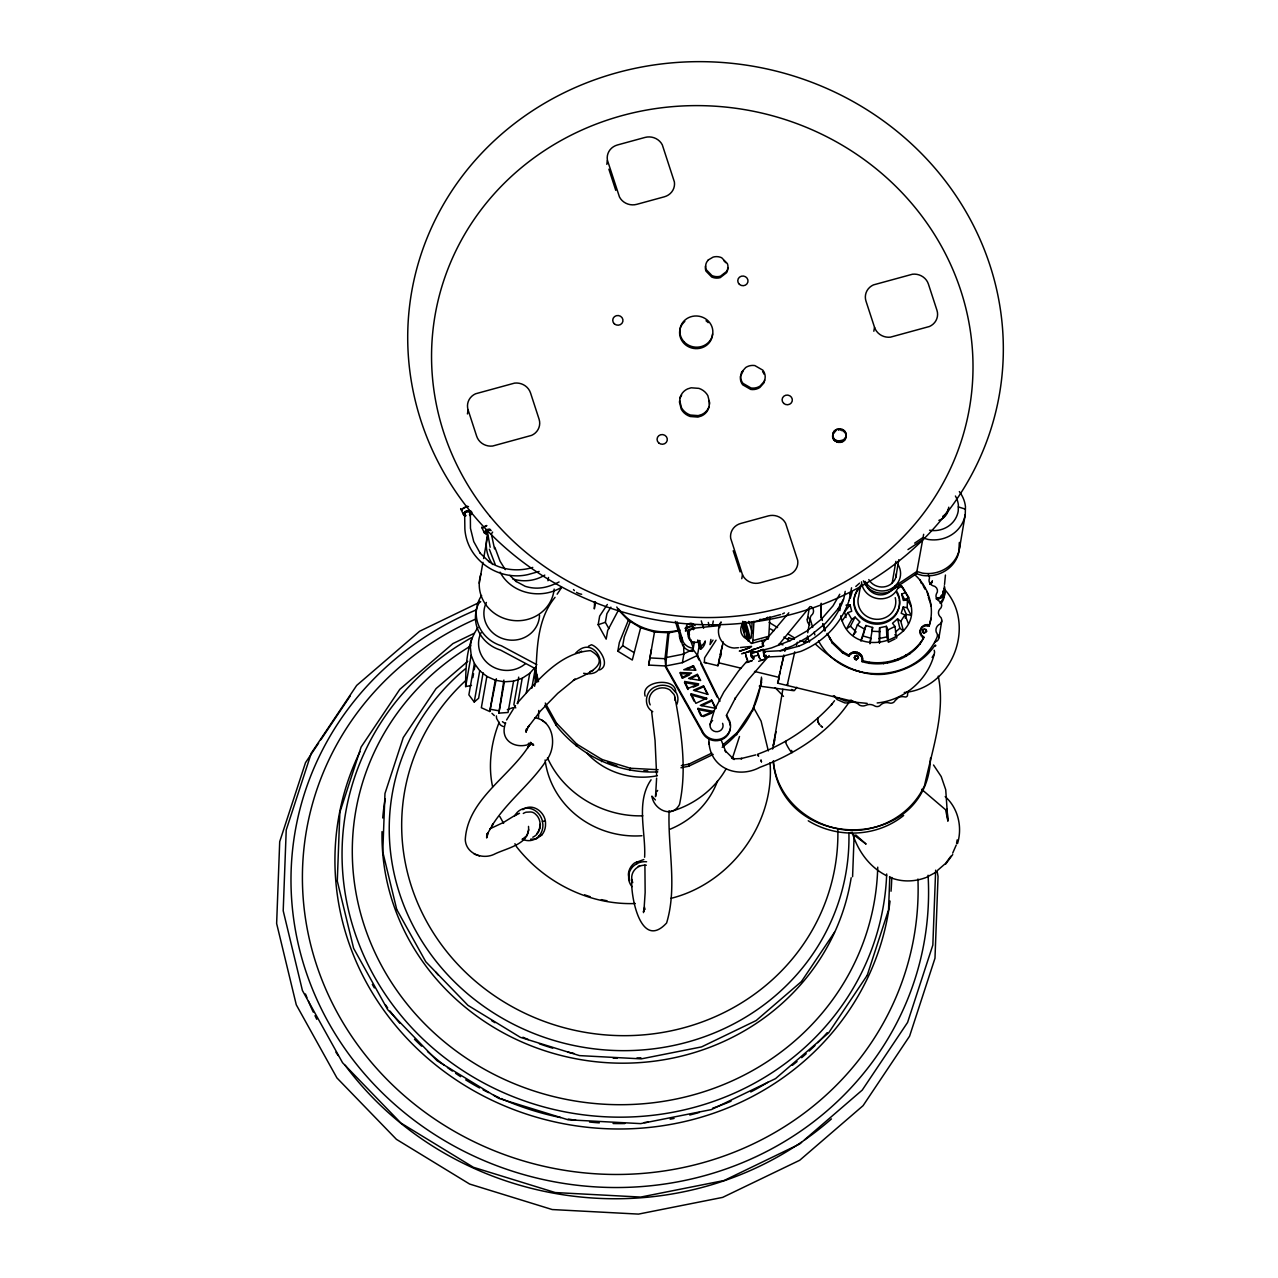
<?xml version="1.0" encoding="UTF-8"?>
<svg xmlns="http://www.w3.org/2000/svg" width="1278" height="1278" viewBox="0 0 1278 1278"><rect width="100%" height="100%" fill="white"/><g stroke="black" fill="none" stroke-linecap="round" stroke-linejoin="round"><path stroke-width="1.5" d="M656.62 778.11L655.518 796.609L656.173 793.382M848.257 703.411C827.329 733.796 794.005 754.483 759.915 767.311C736.911 779.676 707.964 767.455 708.939 738.652M708.907 743.972L708.907 742.342M669.129 810.667C667.595 847.873 677.564 886.868 666.605 922.988C640.613 951.247 630.31 895.207 631.827 879.488M832.697 437.076L832.984 434.009C829.773 443.386 846.26 445.91 846.052 435.894C847.298 427.076 832.329 426.453 832.729 435.463M846.068 434.28L845.796 437.332L846.052 435.894M839.902 610.58L840.061 603.535M907.204 607.689L903.163 607.018L906.326 614.462L911.038 615.229L907.204 607.689L907.38 600.101L903.306 600.436L901.645 594.014L905.463 592.704C935.001 638.265 851.1 665.838 840.748 615.788M959.363 542.415L959.187 550.419A32.701 30.656 9.6 0 1 921.949 575.356L916.47 573.742L894.376 588.535L894.744 586.283L916.837 571.49L922.333 573.103A32.701 30.656 9.6 0 0 959.554 548.182L965.257 514.523L965.449 506.519A32.701 30.656 9.6 0 0 959.331 491.583M959.554 548.182L959.682 542.799M337.296 880.814L339.852 812.265L361.115 747.039L399.822 689.321L452.923 643.585L474.282 633.265M534.428 668.059L529.731 673.346L522.207 678.267L513.564 681.158L508.037 712.485L498.851 713.14L503.899 680.072M537.687 681.845L535.466 672.675L535.674 667.068M476.998 607.705A35.576 33.516 10 0 0 500.561 650.087L536.105 669.049C537.095 644.24 538.453 617.466 555.035 597.337M538.469 718.188L538.757 710.472M594.574 601.73L594.318 608.903L595.532 601.986M722.198 747.31C744.275 730.92 759.451 704.545 761.464 677.1M761.177 684.577L761.704 678.682M770.043 762.726C774.851 824.07 729.962 883.817 670.758 898.402M852.586 876.708L854.119 835.812M889.792 876.58L888.545 909.888L867.283 975.114M935.656 870.174L932.844 945.049L907.588 1022.432L862.219 1090.118L799.629 1144.034L724.083 1180.521L640.709 1197.071L555.211 1192.55L473.403 1167.293L400.877 1123.011L342.552 1062.721L302.423 990.53L283.205 910.783L286.224 829.997L311.289 753.141L356.674 685.423L419.615 631.252L480.72 601.746M753.956 621.236L752.854 640.613A27.509 4.138 74.7 0 1 750.953 643.106L750.521 642.722A27.509 4.138 74.7 0 1 749.052 640.661L748.573 635.326A10.671 1.613 74.7 0 0 744.1 621.635M879.599 627.754L879.456 643.042L879.599 627.754L886.389 626.332L887.875 629.942L888.306 640.486M530.402 745.266L530.562 742.55M752.119 622.402L751.272 636.939A22.445 3.371 74.7 0 1 750.106 638.473L749.835 637.402A15.767 2.38 74.7 0 0 745.569 622.242M750.873 653.09L751.736 657.499L750.921 655.502M766.465 638.361A27.509 4.138 74.7 0 0 768.797 636.252L769.899 616.875M753.621 657.451C751.975 659.336 748.908 649 755.234 651.796M730.233 728.987A14.713 13.866 10 0 1 717.533 740.665A14.713 13.866 10 0 1 702.085 731.863L665.55 667.052L668.969 632.802L679.561 630.693M675.663 691.733C675.631 676.861 640.262 680.743 645.134 696.095M667.899 632.498L664.991 658.713L665.726 665.982L702.277 730.776A14.713 13.866 10 0 0 721.431 738.716A14.713 13.866 10 0 0 729.45 720.76L726.862 715.456M526.328 729.003L526.073 732.294L527.015 728.428L526.073 731.288L529.236 725.393L527.862 727.454L540.434 711.031L557.751 693.331L575.18 679.113L573.407 680.279C585.356 675.151 613.424 663.586 590.532 650.646C559.333 652.723 536.68 681.717 517.031 703.363M540.131 827.649L540.402 824.278M944.538 584.397L945.432 575.052M528.517 826.403C530.466 844.486 506.136 848.081 493.803 854.471C482.189 859.759 465.927 853.576 465.272 839.694C467.476 799.772 509.027 777.184 528.916 745.905L527.574 747.918L529.651 744.387M716.063 640.182L704.625 657.819L704.338 662.451L717.932 665.742L722.469 645.406M741.288 668.25L718.651 662.787L719.754 657.036M788.478 639.319L788.654 637.898L794.373 639.288M643.984 910.192L645.15 892.523L644.911 865.046M867.219 703.379L857.282 702.405L777.615 683.155L783.845 654.991M920.559 633.089L920.368 634.223L920.304 631.332L921.294 634.751L923.962 637.275C913.45 659.001 884.632 668.49 862.123 661.653C865.43 653.777 853.209 648.026 849.023 655.183L848.832 656.317L842.537 652.818L832.234 643.058L827.154 633.377L832.425 641.939L842.729 651.7L849.023 655.183M920.112 632.45C919.713 627.53 924.633 623.472 929.362 624.878C934.985 607.338 928.499 586.762 914.76 574.733M869.903 643.777L870.813 638.249L863.001 635.949L860.893 641.125M861.084 640.006L865.909 625.501L872.618 627.466L871.995 631.268L880.047 631.588M870.094 642.658L872.618 627.466M783.749 656.397L780.906 668.106M782.839 689.289L773.318 745.473L774.867 739.882M807.313 619.702L809.214 608.472M807.744 632.786L810.284 617.833M821.163 603.232L821.067 617.961L820.971 604.35M829.598 638.776L829.789 637.658M832.234 643.058L832.425 641.939M842.537 652.818L842.729 651.7M860.637 585.02L858.736 596.187A18.93 17.748 9.6 0 0 876.468 619.303A18.93 17.748 9.6 0 0 895.239 597.673M848.832 656.317L850.158 653.793M849.966 654.911L851.643 652.739M851.452 653.857L853.385 652.068M854.199 657.755L856.484 655.358L858.385 658.042L856.18 659.863L854.726 659.192L854.982 655.838M853.193 653.202L855.078 652.994L855.254 651.876M854.726 659.192L854.295 657.196M854.886 656.397L856.484 655.358M862.554 658.777L862.362 659.895L861.356 656.477L856.947 653.25L857.139 652.131M856.18 659.863L858.481 657.483M858.385 658.042L857.937 656.045M858.688 653.953L858.88 652.834M860.206 655.055L860.398 653.937M861.356 656.477L861.548 655.358M862.091 658.138L862.283 657.004M862.123 661.653L862.315 660.534C884.791 667.372 912.172 657.994 923.962 637.275M935.784 645.358L935.496 646.125L935.049 645.055C923.898 661.844 904.84 671.509 885.047 674.145C858.193 677.005 834.63 661.796 815.859 644.479M869.12 663.506L869.312 662.387M892.204 582.976L895.878 561.377M895.814 577.336L898.801 559.668M883.593 663.713L883.785 662.579M887.507 662.771L887.699 661.653M896.581 638.169L894.951 626.444L892.523 623.281L897.571 618.84L900.766 621.316L903.546 631.076L899.84 628.201L897.571 618.84M894.456 661.109L894.648 659.991M897.555 660.375L897.731 659.256M901.054 658.505L901.246 657.387M916.47 573.742L923.659 534.3M905.543 656.125L905.735 654.991M905.798 655.981L905.99 654.863M919.92 579.621L921.486 583.599M910.032 653.729L910.224 652.611M922.556 583.902L924.122 587.864M925 589.302L925.176 588.168M920.527 629.575L920.336 630.693L921.246 627.945M927.237 591.506L927.892 595.564L928.084 594.43M921.055 629.064L922.381 626.539M921.103 635.869L921.294 634.751M922.349 630.949L924.777 628.696L926.518 631.492L924.186 633.169L922.796 632.402L923.227 629.08M920.192 644.24L920.384 643.122M922.796 632.402L922.444 630.389M922.189 627.674L923.866 625.485M922.269 637.291L922.444 636.172M924.186 633.169L926.614 630.933M923.675 626.603L925.607 624.83M930.001 601.011L930.895 605.836M926.183 629.463L926.518 631.492M925.416 625.948L927.285 625.741L927.477 624.622M927.285 625.741L929.17 625.996L929.362 624.878M931.183 618.328L929.17 625.996M938.931 637.754L941.79 620.932M467.428 413.944L468.131 410.014A14.553 13.707 10 0 1 475.576 393.784L514.587 383.112A14.553 13.707 10 0 1 530.53 392.937L539.06 419.12A14.553 13.707 10 0 1 531.616 435.367L492.605 446.038A14.553 13.707 10 0 1 476.662 436.213L468.131 410.014M479.25 583.263L482.94 562.32M483.611 558.518L487.589 536.089M477.988 627.482C466.342 643.872 465.623 667.164 465.639 686.59L471.47 685.439M465.639 686.59L471.167 655.263L470.288 646.572L471.806 637.994M471.167 655.263L474.394 663.506L468.866 694.833L474.234 702.037L478.611 698.267L483.1 672.819M472.86 677.612L473.547 673.682M474.234 669.768L474.921 665.854M474.234 702.037L479.745 670.71L474.394 663.506M479.745 670.71L486.87 676.413L481.343 707.724L489.746 711.511L496.327 678.73M489.746 711.511L495.273 680.2L486.87 676.413M498.851 713.14L504.379 681.813L513.564 681.158M606.858 164.367L607.354 159.846A14.553 13.707 10 0 1 617.434 144.973L644.959 137.449A14.553 13.707 10 0 1 662.292 144.813L674.385 181.939A14.553 13.707 10 0 1 664.304 196.812L636.779 204.336A14.553 13.707 10 0 1 619.463 196.972L607.529 160.565M518.708 677.132L513.884 704.545L515.753 707.916M517.718 703.715L522.207 678.267M526.28 692.932L529.731 673.346M531.808 688.267L535.258 668.698M535.466 672.675L535.849 670.519L538.517 681.525M534.603 686.27L536.68 674.528M657.739 771.88C618.696 773.797 580.116 756.129 556.09 725.297L556.473 723.124L545.307 703.06M576.362 746.24L576.729 744.084L556.473 723.124M616.795 607.002L618.488 610.053L607.689 630.501L606.171 639.144L598.152 624.718L599.67 616.076L607.322 604.462M608.903 628.664L605.373 622.306L606.89 613.664L610.868 607.162M628.361 620.261L640.645 627.754L632.306 660.023L617.817 651.189L619.335 642.546L628.361 620.261L618.488 610.053M601.571 761.64L601.954 759.483L576.729 744.084M617.817 651.189L622.721 645.662L624.239 637.019L630.453 620.948M629.99 770.41L630.374 768.254L601.954 759.483M719.945 701.318L697.484 655.39L682.388 662.675L665.726 665.982L648.649 665.071L651.445 649.288M685.519 631.236L686.094 627.993A4.792 4.505 10 0 1 695.072 625.661M689.593 674.912L682.388 678.251L682.58 677.18L691.59 672.995L680.311 672.532L680.12 673.618L689.529 674.001M682.388 662.675L683.906 654.032L683.602 644.783M684.577 682.564L684.768 681.494L698.667 683.858L688.155 688.427L687.963 689.497L684.577 682.564L698.475 684.944L693.219 687.213M687.133 668.33L686.941 669.416L693.235 666.749L693.427 665.678L683.746 669.752L695.903 670.247L693.427 665.678M694.242 642.451L692.756 651.365L691.366 651.269A12.141 11.438 10 0 1 682.612 645.214L675.375 621.396M687.324 688.203L687.516 687.117M690.983 694.865L691.174 693.794L706.67 698.251L706.494 699.338L690.983 694.865L694.098 701.239M705.328 641.636A12.141 11.438 10 0 1 701.638 648.473L700.52 649.24L701.095 645.997L699.449 640.454M699.609 680.04L697.325 674.369L688.586 678.426L700.632 680.487L697.325 674.369M712.357 626.204L713.268 621.012M698.012 708.395L697.82 709.482L713.22 712.453L713.412 711.383L698.012 708.395L701.846 716.255L713.412 711.383M710.903 639.431L709.993 644.607L713.012 640.102M680.966 767.759L688.698 766.225L689.066 764.068L711.83 753.077M707.006 693.826L703.491 685.887L693.475 690.232L708.124 694.449L703.491 685.887M719.658 627.626L720.584 622.45M702.085 731.863L702.277 730.776M715.025 707.836L711.606 700.088L700.328 705.376L716.111 708.427L711.606 700.088M741.783 578.694L742.486 574.765L730.681 538.326A14.553 13.707 10 0 1 740.761 523.453L768.286 515.913A14.553 13.707 10 0 1 785.603 523.293L797.696 560.403A14.553 13.707 10 0 1 787.631 575.276L760.091 582.816A14.553 13.707 10 0 1 742.774 575.435L742.486 574.765M729.45 720.76L729.259 721.846A14.713 13.866 10 0 1 730.233 725.361M736.703 734.818L737.086 732.645L752.854 709.13L761.56 682.42M752.47 711.287L752.854 709.13M833.448 432.459L833.192 433.913L837.058 429.184M834.071 432.523L834.326 431.069M833.128 438.642L832.952 435.622M835.301 431.405L835.556 429.967M833.975 440.047L833.384 437.188M835.189 441.214L834.23 438.61M838.48 430.255L838.735 428.801M836.659 442.06L836.914 440.606L835.445 439.776M840.205 430.287L840.461 428.833M838.32 442.507L838.576 441.054L843.48 439.936L845.589 437.443L845.333 438.881M841.851 430.734L842.106 429.28M840.045 442.539L840.301 441.102M843.336 431.581L843.592 430.127M841.723 442.156L841.978 440.718M844.55 432.747L844.806 431.293M843.224 441.389L843.48 439.936M844.454 440.271L844.71 438.817M845.653 432.715L845.812 435.718M873.832 331.242L874.535 327.328L865.989 301.129A14.553 13.707 10 0 1 873.449 284.898L912.46 274.227A14.553 13.707 10 0 1 928.403 284.051L936.934 310.234A14.553 13.707 10 0 1 929.489 326.481L890.462 337.152A14.553 13.707 10 0 1 874.535 327.328M648.649 665.071L649.927 657.914L664.991 658.713M650.183 656.429L654.544 631.795M956.567 843.272L957.174 839.902M957.494 843.608C962.574 827.249 958.18 808.111 945.193 796.609M779.133 676.429L780.107 671.637M845.205 591.379L843.831 598.535C836.643 620.261 819.677 637.786 798.51 646.269M849.167 600.197L851.563 587.8M772.615 749.052L776.018 731.735M643.489 912.62L644.607 907.108M485.656 531.856L486.055 530.833M528.741 829.773L526.935 835.588L522.335 839.326M720.169 654.735L723.252 641.907M505.673 722.821C498.692 740.553 515.881 750.266 531.057 743.556L528.293 743.492L533.022 744.1L530.354 743.157L533.741 745.09L531.392 743.317L532.575 744.786M720.648 656.525L721.383 653.633M784.772 651.349L785.698 647.706M794.772 651.828L787.152 685.455L787.839 683.89M863.001 635.949L865.909 625.501M796.45 645.47L797.376 642.211M469.521 511.152A2.907 1.885 -17.8 0 0 466.805 511.104C463.786 511.967 472.221 510.561 469.905 513.676M779.149 678.714L777.615 683.155M710.089 724.562L714.306 710.328L723.811 692.069L738.588 670.95L747.103 661.045M850.221 598.296L852.17 592.018L849.614 594.51M903.163 607.018L901.198 613.296L904.952 614.91L908.418 623.648M905.191 618.105L906.326 614.462M764.787 380.109L763.877 382.953L759.867 387.474A12.604 11.869 10 0 1 750.729 389.423L742.71 384.806A11.742 11.071 10 0 1 740.521 376.339L743.109 370.987M499.187 722.278C491.151 742.454 487.924 765.474 492.621 786.801M732.326 758.493L739.499 736.495M644.144 909.425L643.393 911.677L644.911 908.722L644.112 910.064M718.571 664.161L717.932 665.742M787.839 639.895L788.654 637.898M548.518 577.464L547.942 580.739M934.106 654.687C927.285 680.535 903.738 700.344 877.171 702.964M853.528 634.751L857.362 624.91L859.918 621.971L855.094 617.114L851.787 619.335L846.595 628.776L850.429 626.204L855.094 617.114M798.654 646.205L781.832 650.678L763.988 651.54L763.861 656.253M952.701 853.081L956.264 844.966M849.103 600.436C841.419 623.632 823.288 642.355 800.667 651.429L782.615 656.269L764.931 657.116M796.769 687.26L794.373 690.615L791.513 689.497M726.223 715.696L735.521 697.852L734.706 699.082L748.477 679.497L769.164 655.566M506.599 719.945L515.497 705.552M492.637 532.063L492.206 532.814A4.233 2.732 -17.8 0 1 491.535 533.501M839.758 594.254L833.016 605.868L821.466 619.127L806.913 630.965L790.012 640.693M837.969 608.855L843.4 599.478M546.521 760.202C557.144 746.799 554.205 720.552 534.651 717.741M932.109 657.451L934.138 654.128A5.416 5.08 9.6 0 0 934.138 650.23M656.876 791.641L657.659 790.443M900.766 621.316L904.952 614.91M557.144 594.19L561.346 587.88M318.637 743.077L305.506 762.662L279.706 841.659L276.639 923.515L296.288 1004.827L336.929 1077.929L396.436 1139.353L469.633 1184.051L552.208 1209.547L638.505 1214.1L722.645 1197.39L799.708 1160.264L863.081 1105.662L909.601 1036.139L934.985 958.228L938.052 876.373L937.125 871.388M320.826 739.802L350.364 695.727M726.032 768.925C713.939 790.395 692.213 806.035 668.538 812.105M801.641 981.264L834.47 932.301M867.139 975.433L828.639 1032.864L775.522 1078.632L711.415 1109.576L640.677 1123.618L568.119 1119.8L498.787 1098.393M545.195 762.231C529.523 785.075 506.679 802.025 491.982 825.684L493.292 823.703L488.404 832.122L486.662 837.969L486.774 834.039M842.09 620.948L847.905 612.609L851.723 611.283L850.062 604.861L845.988 605.197M950.912 856.164L945.544 863.433L937.365 870.542M945.736 864.008L952.717 854.567M810.092 606.539L778.27 645.406M834.534 700.727L831.403 704.833L832.266 703.779C811.913 726.16 786.034 743.86 757.598 754.244M850.062 604.861L844.598 611.954L846.036 617.546M788.814 612.801L769.835 635.23M464.761 512.398L465.511 511.743A2.907 1.885 -17.8 0 0 464.761 512.813M837.729 609.207L825.46 623.36L810.3 635.677L792.695 645.821L780.075 650.758M892.939 588.471L890.526 591.235A14.745 13.818 9.6 0 1 866.053 584.046M853.081 635.278L856.052 631.843L850.429 626.204M762.039 643.92L767.231 638.137M575.563 653.266C595.931 630.693 615.501 679.129 583.615 673.282M651.077 779.804C635.549 802.025 645.965 832.09 644.623 857.25M462.269 510.098A4.233 2.732 -17.8 0 1 462.86 508.596L463.61 507.973A9.521 9.313 18.8 0 1 466.534 506.663L467.524 506.503A4.233 2.732 -17.8 0 1 468.499 506.631M486.535 525.514A9.521 9.313 18.8 0 0 484.618 526.52L483.867 527.127A4.233 2.732 -17.8 0 0 483.435 527.878M522.814 809.693C532.654 802.201 545.898 812.552 545.53 823.639A16.39 14.873 72.8 0 1 541.68 835.125L536.041 839.039L530.674 839.135M803.702 642.355L808.175 638.185M855.797 586.458L859.583 583.135M895.431 632.083L899.84 628.201M467.764 661.317L436.07 688.602L403.273 737.55L384.966 793.526L382.777 851.947L396.675 909.217M722.581 745.154L737.086 732.645M801.418 981.568L756.177 1020.547L701.558 1046.906L641.3 1058.871L579.509 1055.612L520.386 1037.353L467.956 1005.355L425.798 961.775L396.787 909.585M588.455 646.237L591.474 644.735C599.925 647.674 610.948 665.359 599.542 669.976M516.056 814.997L519.507 813.303M701.095 645.997L702.197 645.23A12.141 11.438 10 0 0 705.232 640.933M699.913 640.677L698.363 641.732A7.221 7.141 84.2 0 1 690.408 629.894L693.698 628.217L719.29 625.629M485.928 532.958L486.199 533.373A2.907 1.885 -17.8 0 1 486.662 530.993L487.253 530.594A2.907 1.885 -17.8 0 1 491.103 530.658M914.649 543.118L922.54 537.83L928.036 539.444A32.701 30.656 9.6 0 0 965.257 514.523M907.971 549.588L922.173 540.083M898.29 588.184L901.597 585.979L909.009 597.816L904.568 599.35L901.645 594.014M517.654 813.719L503.452 822.473L489.778 828.879M579.206 652.643L581.65 651.093M903.658 815.476C876.852 837.138 837.409 838.703 808.255 820.78M764.883 652.419C761.672 649.24 766.608 661.189 765.889 655.119M532.798 837.218C541.521 833.512 542.543 820.156 535.61 814.262A7.86 7.141 72.8 0 0 530.642 811.961L526.121 812.185A13.099 11.885 72.8 0 0 523.293 813.479M926.278 877.427L936.598 871.9M638.281 866.388L639.543 865.717M739.307 651.109L742.246 650.342M741.607 653.793L744.978 652.818M748.237 651.668L750.985 650.646L747.502 651.94M761.72 640.294L763.637 645.853L759.483 647.435M758.669 661.317L765.043 659.176L763.685 659.528M512.909 707.677L507.334 709.609M887.875 629.942L894.951 626.444M895.127 638.888L888.37 642.243L886.836 636.907L886.389 626.332M686.286 628.456L692.676 625.373M683.027 654.192L693.011 649.368L697.484 655.39M688.698 766.225L713.204 754.403M706.67 698.251L695.839 703.331L691.174 693.794M701.75 705.696L711.415 701.159M462.924 508.532L467.221 506.535M483.915 527.063L486.79 525.737M690.152 678.698L697.133 675.455M694.944 690.583L703.299 686.973M703.315 716.639L711.574 713.156M750.873 647.291L748.157 648.297M752.47 649.543L751.336 650.039L754.643 649.08M559.077 581.969C547.543 587.704 537.495 590.085 525.194 586.314L515.689 581.186M561.601 587.225C541.153 599.893 511.615 593.951 500.065 572.129M749.659 651.86L751.176 651.349L752.359 652.611A4.233 1.022 71.5 0 1 752.79 653.473M751.224 651.333L750.985 651.429A4.233 1.022 71.5 0 0 751.496 655.726A4.233 1.022 71.5 0 0 753.669 659.368L754.02 657.499M790.251 640.597L771.417 647.962L759.084 650.981M760.57 647.035L762.503 646.364M754.691 652.259L753.716 652.691L758.221 651.285M760.65 650.422L761.113 650.071M747.263 662.18C743.189 663.969 757.151 658.985 750.521 661.03M747.087 648.697L749.515 647.595M759.915 650.694L763.397 649.384L761.4 649.895M747.63 648.553L742.901 650.183M758.269 647.866L760.027 647.291M748.141 651.78L744.435 653.074M747.997 661.908L749.691 661.317M744.467 649.655L746.08 649.112M756.864 648.409L758.477 647.85M745.665 652.659L746.927 652.211M759.34 650.965L756.832 651.812M761.225 660.359L762.087 660.055M752.199 656.652L757.598 655.438M755.298 648.936L757.007 648.313M749.243 651.269L750.745 650.774M598.152 624.718L605.373 622.306M741.48 650.646L743.365 649.975M755.761 648.729L752.694 649.639M590.069 671.493L592.896 670.615M755.857 754.883L740.777 758.653L742.071 758.509L734.754 758.812L731.527 757.678L734.147 759.547L725.105 750.633L725.936 752.039L721.431 740.649M542.415 821.578L545.035 820.764M539.06 835.94L541.68 835.125M744.227 653.058L742.901 653.441M756.624 651.812L755.298 652.179M532.75 567.416C518.564 571.905 501.104 570.212 488.611 561.393M539.124 571.474L528.149 574.541C498.548 581.522 466.869 559.908 464.873 529.028L464.649 513.325M741.32 650.63L740.25 650.853M762.279 646.141L763.637 645.853M749.914 650.869L750.953 650.614M694.146 628.472L688.507 629.543A8.722 1.31 74.5 0 0 689.465 634.894M780.698 614.542L753.173 622.066A14.553 13.707 10 0 1 745.074 622.051M752.854 640.613L768.797 636.252M751.688 643.409L767.95 638.968M925.719 877.635C914.09 882.012 900.846 882.171 889.392 877.123M522.798 839.326L524.651 838.911M878.945 638.569L886.836 636.907M667.26 657.339L683.906 654.032M681.35 765.602L689.066 764.068M466.534 506.663L467.524 506.503M904.265 692.468C952.829 688.491 977.271 623.68 943.771 588.503M694.912 642.387L692.085 642.658A8.722 1.31 74.5 0 1 690.919 639.783M740.313 647.515L751.608 646.38M738.444 647.706L734.115 648.026A16.806 16.598 84.2 0 1 721.159 622.003M643.824 859.535L634.511 863.001A16.183 15.352 -4.4 0 0 628.472 873.305L629.639 880.542M668.969 632.802L654.496 632.035L640.422 627.69M630.374 768.254L658.122 769.723M642.818 815.811C603.44 817.105 563.742 794.149 547.495 757.854M640.262 862.043L636.54 861.835L636.7 863.896M635.294 903.53C589.477 905.207 545.019 882.874 516.807 847.106L514.922 843.72M793.414 690.647L759.228 686.094M704.338 662.451L706.127 662.691M855.078 652.994L856.947 653.25M495.273 680.2L504.379 681.813M491.103 709.418L498.324 710.696M799.948 640.629L807.025 642.339M779.197 643.92L782.967 644.831M754.499 671.445L779.021 677.372M854.199 670.055L862.378 672.244M836.914 440.606L838.576 441.054M958.324 506.919L965.385 509.139M474.234 854.087L479.474 855.94M486.551 534.779L484.49 532.559M856.404 655.918L857.842 656.604M854.822 658.633L856.276 659.304M751.64 652.643L752.423 653.537M536.856 664.72L501.311 645.757A35.576 33.516 10 0 1 481.614 595.484M922.892 631.843L924.282 632.61M857.362 624.91L864.247 628.984M769.148 622.418L777.567 627.562M787.679 633.728L794.421 637.85M622.721 645.662L633.904 652.499M498.708 1098.361L437.156 1060.788L387.665 1009.62L353.623 948.356L337.312 881.165M886.708 875.797C869.056 866.835 857.794 850.797 852.027 832.074M541.856 720.105L543.581 721.399M544.204 721.878L545.93 723.156M850.509 832.457L866.101 844.103L855.765 834.949M837.521 697.628L845.093 700.967A12.54 11.758 9.6 0 0 851.276 700.088M757.694 755.25L758.669 756.049L757.726 755.234M652.754 711.67C642.754 705.999 645.326 690.424 655.678 686.717A16.119 14.713 -13.9 0 1 671.413 687.66L676.573 693.283A15.544 14.17 -13.9 0 1 676.877 704.322M921.646 789.325L945.608 809.773L947.877 820.923L945.72 789.692L941.215 776.561L933.531 765.011M655.39 799.964L651.908 796.114C653.633 809.389 671.717 818.847 679.465 804.581C687.165 769.867 681.398 732.134 674.96 697.373M491.966 713.348L494.33 715.584M489.043 561.697L480.145 553.166M509.874 575.419L516.168 581.586M899.313 584.797L904.505 589.989M723.875 260.696L725.808 262.693M763.988 651.54L764.34 652.451M573.518 589.557L574.365 590.628M894.904 634.607L896.773 637.051M482.445 528.07L481.646 527.159L484.618 533.389A4.233 2.732 -17.8 0 1 489.825 529.076M464.936 514.411L464.745 513.82M505.289 569.621L500.097 561.298L494.89 547.399M818.543 640.885C842.09 685.791 916.614 684.529 936.998 637.307A5.416 5.08 9.6 0 0 936.295 632.243A7.348 6.885 9.6 0 1 938.531 624.926A5.416 5.08 9.6 0 0 939.681 616.204A6.102 5.719 9.6 0 1 939.634 609.318A5.416 5.08 9.6 0 0 938.34 600.564A6.102 5.719 9.6 0 1 936.407 593.887A5.416 5.08 9.6 0 0 932.764 585.691A6.102 5.719 9.6 0 1 929.058 579.685A5.416 5.08 9.6 0 0 928.307 574.637M907.38 600.101L911.246 606.427M461.837 510.178L460.639 508.628L463.626 514.858A4.233 2.732 -17.8 0 1 466.182 511.104A4.233 2.732 -17.8 0 1 471.278 511.44L471.662 512.063A4.233 2.732 -17.8 0 1 469.665 515.561M901.597 585.979L905.463 592.704M847.905 612.609L851.787 619.335M760.234 659.224A4.233 1.022 71.5 0 1 759.819 658.553L759.324 657.707A9.521 7.748 73.8 0 1 758.301 654.64L758.158 653.665A4.233 1.022 71.5 0 1 758.078 652.866M747.838 660.47A4.233 1.022 71.5 0 1 747.406 659.799L746.927 658.953A9.521 7.748 73.8 0 1 745.889 655.886L745.761 654.927A4.233 1.022 71.5 0 1 745.681 654.112M753.541 707.549L761.097 721.127L768.318 750.889M544.923 705.216L556.09 725.297M499.842 816.578L503.612 823.351M480.161 553.182L473.739 541.584L470.464 528.325L470.32 512.925M693.235 666.749L694.881 669.8M764.148 656.237L763.573 654.975M759.771 658.474L758.158 653.665M747.374 659.736L745.761 654.927M699.018 659.991L697.293 656.461L699.002 646.748L698.219 641.013M700.743 663.538L717.166 697.101M726.671 716.543L728.396 720.073M681.669 641.029C683.538 643.521 680.647 632.834 680.503 636.572M680.311 672.532L682.58 677.18M684.768 681.494L688.155 688.427M698.587 711.047L700.887 715.76M680.87 675.167L682.388 678.251M530.721 742.342L531.584 744.131M489.362 549.221L495.065 564.093M686.094 627.993L693.331 648.122L691.941 648.042A12.141 11.438 10 0 1 683.187 641.971L677.052 621.811M650.167 704.881C647.163 698.874 650.853 691.51 656.796 689.05A13.275 12.125 -13.9 0 1 669.768 689.832L674.001 694.449A12.7 11.598 -13.9 0 1 675.04 700.44M486.71 530.945L487.126 529.939A2.907 1.885 -17.8 0 1 487.813 529.635M608.887 169.207L615.772 190.358M733.205 550.77L740.106 571.921M701.271 620.868L703.587 628.329M697.788 639.99L700.52 649.24M928.371 597.193L929.33 600.484M938.244 676.126C945.832 712.389 932.061 750.074 924.553 785.571C913.291 810.124 888.913 826.531 862.362 829.869C820.78 834.79 776.497 803.958 773.43 760.969M821.259 616.843L822.329 620.549M823.447 624.351L825.109 630.054M822.697 623.568L824.917 631.172M812.696 627.45L810.284 619.159A5.416 5.08 9.6 0 1 812.329 614.478A6.102 5.719 9.6 0 0 812.281 607.593A5.416 5.08 9.6 0 1 811.274 606.651M814.07 632.131L814.885 634.942M808.894 640.981L807.808 637.275A5.416 5.08 9.6 0 1 807.44 635.981M680.966 638.872L681.19 639.687M680.807 638.585C676.557 627.945 683.363 651.812 680.599 637.259M708.316 622.434L709.226 626.3M944.282 585.819L944.809 588.088A19.346 18.148 9.6 0 1 939.889 603.04M491.439 534.412L494.554 548.901M490.161 547.272L487.142 530.035A2.923 1.725 -12.1 0 1 487.845 529.779M651.684 712.038L655.055 740.473L656.636 775.506M708.986 400.589L709.402 404.279M679.704 400.605L681.525 407.794A15.719 14.809 10 0 0 690.439 415.046L698.203 415.622L701.846 414.487A14.298 13.467 10 0 0 709.05 406.436M692.9 626.06L693.315 629.719M534.907 676.397L535.434 681.621M930.496 758.078C928.132 853.097 781.864 853.305 773.158 761.337M628.488 874.12L628.648 876.181M946.982 809.23L947.877 820.923M463.61 514.523L464.074 515.449A4.233 2.732 -17.8 0 0 465.543 516.232M680.056 398.432A14.298 13.467 10 0 1 681.637 395.142M727.693 267.629A10.112 9.521 10 0 1 726.607 272.677L720.233 277.63A11.758 11.071 10 0 1 711.67 276.991L705.983 271.128A10.112 9.521 10 0 1 705.568 265.968M712.581 333.909A16.534 15.576 10 0 1 689.241 347.105A16.534 15.576 10 0 1 684.832 321.417M706.031 320.778A16.534 15.576 10 0 1 708.172 322.647M762.599 371.642A11.742 11.071 10 0 1 764.116 374.262M938.547 635.15A5.416 5.08 9.6 0 1 935.672 641.748M808.367 617.274A5.416 5.08 9.6 0 0 809.421 624.431A6.102 5.719 9.6 0 1 809.789 624.942M934.681 642.706A7.348 6.885 9.6 0 1 935.145 642.211M899.265 599.829A22.892 21.454 9.6 0 1 869.344 622.865A22.892 21.454 9.6 0 1 860.893 586.81M896.725 592.72A22.892 21.454 9.6 0 1 898.881 597.992M896.916 591.602A22.892 21.454 9.6 0 1 889.568 619.654A22.892 21.454 9.6 0 1 859.056 614.622A22.892 21.454 9.6 0 1 861.084 585.691M898.498 586.378A18.93 17.748 9.6 0 1 878.29 598.663A18.93 17.748 9.6 0 1 861.5 581.825M896.549 586.235A18.93 17.748 9.6 0 1 878.433 592.944A18.93 17.748 9.6 0 1 863.401 580.787M896.389 573.774A14.745 13.818 9.6 0 1 894.265 580.611L891.852 583.391A14.745 13.818 9.6 0 1 868.784 579.589M898.258 564.972A18.93 17.748 9.6 0 1 890.766 588.95A18.93 17.748 9.6 0 1 865.11 581.394M929.553 530.242A25.177 23.595 9.6 0 0 958.228 511.056L958.372 504.89A25.177 23.595 9.6 0 0 955.417 496.024M943.707 592.081A6.534 6.294 5.3 0 1 936.199 598.903M932.077 581.921A6.534 6.182 -2.5 0 1 929.953 584.413M948.388 509.427A15.208 14.266 9.6 0 1 938.883 520.386M948.771 507.19A15.208 14.266 9.6 0 1 942.749 516.408M943.659 591.89A6.534 6.134 9.6 0 1 936.486 598.775M932.205 581.794A6.534 6.134 9.6 0 1 930.208 584.302M943.899 588.056A19.346 18.132 9.6 0 1 941.071 603.504M941.806 595.963A5.719 5.368 9.6 0 1 940.784 596.954M939.506 597.657A5.719 5.368 9.6 0 1 938.068 598.024M942.86 591.986A5.719 5.368 9.6 0 1 942.525 594.749M943.851 590.771A6.534 6.134 9.6 0 1 940.017 597.241M938.387 597.657A6.534 6.134 9.6 0 1 936.678 597.657M941.998 594.845A5.719 5.368 9.6 0 1 940.975 595.836M943.052 590.867A5.719 5.368 9.6 0 1 942.717 593.631M932.397 580.659A6.534 6.134 9.6 0 1 930.4 583.183M852.793 701.111A12.54 11.758 9.6 0 1 844.774 702.916L837.202 699.593A12.54 11.758 9.6 0 1 834.678 696.366M791.561 750.426A6.55 0.831 59.6 0 1 791.082 751.799A6.55 0.831 59.6 0 1 786.497 744.419A6.55 0.831 59.6 0 1 786.194 741.767M722.597 723.332A6.55 6.166 10 0 1 719.514 731.096A6.55 6.166 10 0 1 711.015 728.716A6.55 6.166 10 0 1 712.613 720.536M848.177 702.437A5.447 5.112 9.6 0 0 850.525 702.373A8.674 8.131 9.6 0 1 858.896 704.593L859.423 705.121A7.045 6.614 9.6 0 0 865.909 705.296A8.658 8.115 9.6 0 1 874.551 705.871A4.521 4.249 9.6 0 0 880.686 704.897A8.674 8.131 9.6 0 1 889.041 702.9A4.888 4.585 9.6 0 0 895.143 700.6L898.29 697.66A8.674 8.131 9.6 0 1 904.84 696.925A2.157 2.029 9.6 0 0 907.556 695.008A8.674 8.131 9.6 0 1 908.69 690.951M834.614 695.983A2.348 2.205 9.6 0 1 833.368 695.839M809.262 642.195A2.348 2.205 9.6 0 1 809.693 641.412M581.666 594.254A12.141 11.438 10 0 1 576.49 592.353M685.567 630.198A4.792 4.505 10 0 1 694.497 628.904M749.052 640.661A10.671 1.613 74.7 0 1 746.112 636.891M744.483 631.875A10.671 1.613 74.7 0 1 743.78 629.191M743.221 626.619A10.671 1.613 74.7 0 1 742.742 621.3M743.684 624.143A7.524 1.134 74.7 0 1 747.167 631.3A7.524 1.134 74.7 0 1 747.167 637.578M748.7 621.396A15.767 2.38 74.7 0 1 752.135 632.754M767.87 617.162A8.355 7.876 10 0 1 759.899 619.335M784.404 612.945A14.553 13.707 10 0 1 782.615 613.871M747.742 639.431A10.304 10.192 84.2 0 1 742.406 623.968M692.804 629.239A8.722 1.31 74.5 0 1 692.724 628.377M765.202 652.211A4.233 1.022 71.5 0 0 763.621 650.071L763.381 650.167A4.233 1.022 71.5 0 0 763.893 654.48A4.233 1.022 71.5 0 0 766.065 658.122L766.305 658.026A4.233 1.022 71.5 0 0 766.417 656.237M469.457 514.619A2.923 1.885 -17.8 0 0 469.777 512.015A2.923 1.885 -17.8 0 0 466.119 512.127L465.527 512.542A2.923 1.885 -17.8 0 0 466.023 515.497M490.001 529.715A2.923 1.725 -12.1 0 1 490.576 529.923M689.896 626.236A55.577 52.366 10 0 1 684.96 628.329M679.848 629.942A55.577 52.366 10 0 1 618.68 608.967M647.738 770.842A97.032 91.409 10 0 1 643.824 770.746M616.954 765.969A97.032 91.409 10 0 1 607.817 762.567M554.157 589.062A37.605 35.417 10 0 1 509.587 619.926A37.605 35.417 10 0 1 480.879 574.157M525.37 663.729A27.892 26.279 10 0 1 490.113 665.151A27.892 26.279 10 0 1 481.055 632.69M539.54 615.341A27.892 26.279 10 0 1 505.321 639.367A27.892 26.279 10 0 1 486.391 602.449M477.589 606.06A35.576 33.516 10 0 1 479.905 601.299M544.779 575.1A37.605 35.417 10 0 1 512.813 578.982M492.685 564.493A37.605 35.417 10 0 1 487.397 535.961M717.549 780.97A89.125 83.965 10 0 1 669.944 829.262M641.955 835.732A89.125 83.965 10 0 1 545.099 759.979M851.18 877.746A236.302 222.612 10 0 1 598.248 1061.986A236.302 222.612 10 0 1 382.026 831.627M382.729 817.968A236.302 222.612 10 0 1 385.237 798.766M877.73 867.155A263.204 247.948 10 0 1 487.557 1070.996A263.204 247.948 10 0 1 470.847 645.869M831.435 1118.905A324.117 305.33 10 0 1 804.629 1139.944M801.354 1142.228A324.117 305.33 10 0 1 345.108 1065.245M338.143 1055.516A324.117 305.33 10 0 1 335.906 1052.193M316.768 1019.285A324.117 305.33 10 0 1 314.995 1015.706M313.286 1012.112A324.117 305.33 10 0 1 308.445 1001.249M306.928 997.607A324.117 305.33 10 0 1 305.474 993.965M890.031 901.054A278.923 262.773 10 0 1 538.821 1117.883A278.923 262.773 10 0 1 360.045 751.576M891.756 877.427A278.923 262.773 10 0 1 891.022 891.245M917.939 879.024A308.381 290.521 10 0 1 663.985 1170.983A308.381 290.521 10 0 1 317.583 968.005A308.381 290.521 10 0 1 474.873 619.431M657.387 775.73A72.718 68.501 10 0 1 586.698 752.95M837.857 829.901A218.474 205.822 10 0 1 538.373 1019.157A218.474 205.822 10 0 1 465.208 681.014M775.107 687.708A218.474 205.822 10 0 1 783.478 696.382M606.986 900.75A132.497 124.829 10 0 1 601.347 899.632M590.148 896.677A132.497 124.829 10 0 1 584.637 894.84M503.244 726.479A18.563 13.323 -50.6 0 1 500.193 724.738L496.663 718.555A18.563 13.323 -50.6 0 1 496.391 715.904M504.842 723.108A14.745 10.591 -50.6 0 1 502.462 721.655M522.287 839.119A16.39 14.873 72.8 0 0 542.894 824.454L542.191 820.236A16.39 14.873 72.8 0 0 529.092 808.287A16.39 14.873 72.8 0 0 514.539 816.243M539.891 824.438A13.099 11.885 72.8 0 1 536.824 833.623M632.019 886.644A16.183 15.352 -4.4 0 1 628.696 879.376L628.632 875.366A16.183 15.352 -4.4 0 1 634.671 865.062L638.297 862.985A16.183 15.352 -4.4 0 1 646.588 861.771M632.754 882.603A13.099 12.429 -4.4 0 1 646.301 865.238M848.896 832.633A230.248 216.909 10 0 1 528.022 1031.074A230.248 216.909 10 0 1 465.384 668.809M640.901 1057.753A234.992 221.366 10 0 1 636.987 1057.992M617.21 1058.296A234.992 221.366 10 0 1 613.216 1058.168M573.902 1053.423A234.992 221.366 10 0 1 568.103 1052.177M552.703 1048.152A234.992 221.366 10 0 1 539.444 1043.822M528.357 1039.557A234.992 221.366 10 0 1 522.926 1037.241M494.969 1022.688A234.992 221.366 10 0 1 491.599 1020.611M438.338 975.082A234.992 221.366 10 0 1 435.814 972.143M886.692 873.976A272.869 257.054 10 0 1 477.445 1079.527A272.869 257.054 10 0 1 471.582 637.626M827.233 1032.64A276.911 260.856 10 0 1 817.776 1042.72M814.965 1045.532A276.911 260.856 10 0 1 809.182 1051.043M806.21 1053.727A276.911 260.856 10 0 1 801.673 1057.705M797.057 1061.555A276.911 260.856 10 0 1 792.344 1065.325M767.87 1082.274A276.911 260.856 10 0 1 750.761 1091.955M731.016 1101.221A276.911 260.856 10 0 1 712.565 1108.25M699.385 1112.403A276.911 260.856 10 0 1 689.753 1114.991M674.097 1118.442A276.911 260.856 10 0 1 670.151 1119.161M648.297 1122.164A276.911 260.856 10 0 1 644.336 1122.531M624.846 1123.538A276.911 260.856 10 0 1 613.073 1123.506M599.318 1122.867A276.911 260.856 10 0 1 589.525 1122.02M575.931 1120.295A276.911 260.856 10 0 1 568.263 1119.049M560.627 1117.579A276.911 260.856 10 0 1 501.024 1098.521M499.251 1097.738A276.911 260.856 10 0 1 493.835 1095.23M488.468 1092.61A276.911 260.856 10 0 1 483.116 1089.862M479.585 1087.961A276.911 260.856 10 0 1 465.703 1079.878M460.623 1076.651A276.911 260.856 10 0 1 455.623 1073.328M452.332 1071.06A276.911 260.856 10 0 1 447.476 1067.577M444.297 1065.213A276.911 260.856 10 0 1 427.507 1051.506M421.644 1046.171A276.911 260.856 10 0 1 414.519 1039.27M399.806 1023.263A276.911 260.856 10 0 1 390.046 1011.074M387.697 1007.927A276.911 260.856 10 0 1 385.365 1004.684M374.39 987.91A276.911 260.856 10 0 1 372.345 984.443M928.068 875.238A319.34 300.841 10 0 1 667.579 1183.588A319.34 300.841 10 0 1 305.985 971.615A319.34 300.841 10 0 1 475.815 610.085M770.283 628.856A319.34 300.841 10 0 1 773.733 630.837M783.893 637.051A319.34 300.841 10 0 1 788.877 640.278M680.311 396.979L679.449 402.043L681.27 409.248A15.719 14.809 10 0 0 690.184 416.5L697.948 417.075L701.59 415.925A14.298 13.467 10 0 0 708.795 407.89L709.657 402.826L707.836 395.621A15.719 14.809 10 0 0 698.922 388.368L691.158 387.793L687.516 388.943A14.298 13.467 10 0 0 680.311 396.979M818.048 718.284L817.744 719.386L818.064 718.268M487.797 832.745L486.918 835.62L487.797 832.745M741.687 372.058L740.777 374.885A11.742 11.071 10 0 0 742.965 383.352L750.985 387.969A12.604 11.869 10 0 0 760.122 386.02L764.132 381.499L765.043 378.671A11.742 11.071 10 0 0 762.854 370.189L754.835 365.572A12.604 11.869 10 0 0 745.697 367.521L741.687 372.058M708.331 259.913L706.734 262.054A10.112 9.521 10 0 0 706.239 269.674L711.926 275.553A11.758 11.071 10 0 0 720.488 276.192L726.862 271.224A10.112 9.521 10 0 0 727.374 263.603L721.687 257.741A11.758 11.071 10 0 0 713.124 257.102L708.331 259.913M817.792 720.696L817.76 720.744A6.55 4.185 47.7 0 0 819.869 724.993L819.917 724.946A6.534 3.946 48.9 0 1 817.792 720.696M821.131 726.144L822.457 727.086L821.131 726.144M761.017 760.17L761.448 761.8L761.017 760.17M490.145 516.504A271.192 255.488 10 0 0 954.027 460.575A271.192 255.488 10 0 0 662.643 107.656A271.192 255.488 10 0 0 490.145 516.504M472.173 513.628A298.317 281.032 10 0 0 982.447 452.124A298.317 281.032 10 0 0 661.924 63.9A298.317 281.032 10 0 0 472.173 513.628M684.273 341.993A16.534 15.576 10 0 0 712.134 336.449A16.534 15.576 10 0 0 692.628 316.305A16.534 15.576 10 0 0 684.273 341.993M783.734 403.401A5.128 4.84 10 0 0 792.216 401.084A5.128 4.84 10 0 0 785.698 395.253A5.128 4.84 10 0 0 783.734 403.401M614.367 323.845A5.128 4.84 10 0 0 622.849 321.513A5.128 4.84 10 0 0 616.331 315.698A5.128 4.84 10 0 0 614.367 323.845M658.697 442.891A5.128 4.84 10 0 0 667.18 440.575A5.128 4.84 10 0 0 660.662 434.744A5.128 4.84 10 0 0 658.697 442.891M739.403 284.355A5.128 4.84 10 0 0 747.886 282.023A5.128 4.84 10 0 0 741.368 276.208A5.128 4.84 10 0 0 739.403 284.355M742.662 627.786A7.524 1.134 74.7 0 0 746.592 638.585A7.524 1.134 74.7 0 0 744.643 627.578A7.524 1.134 74.7 0 0 742.662 627.786"/></g></svg>
